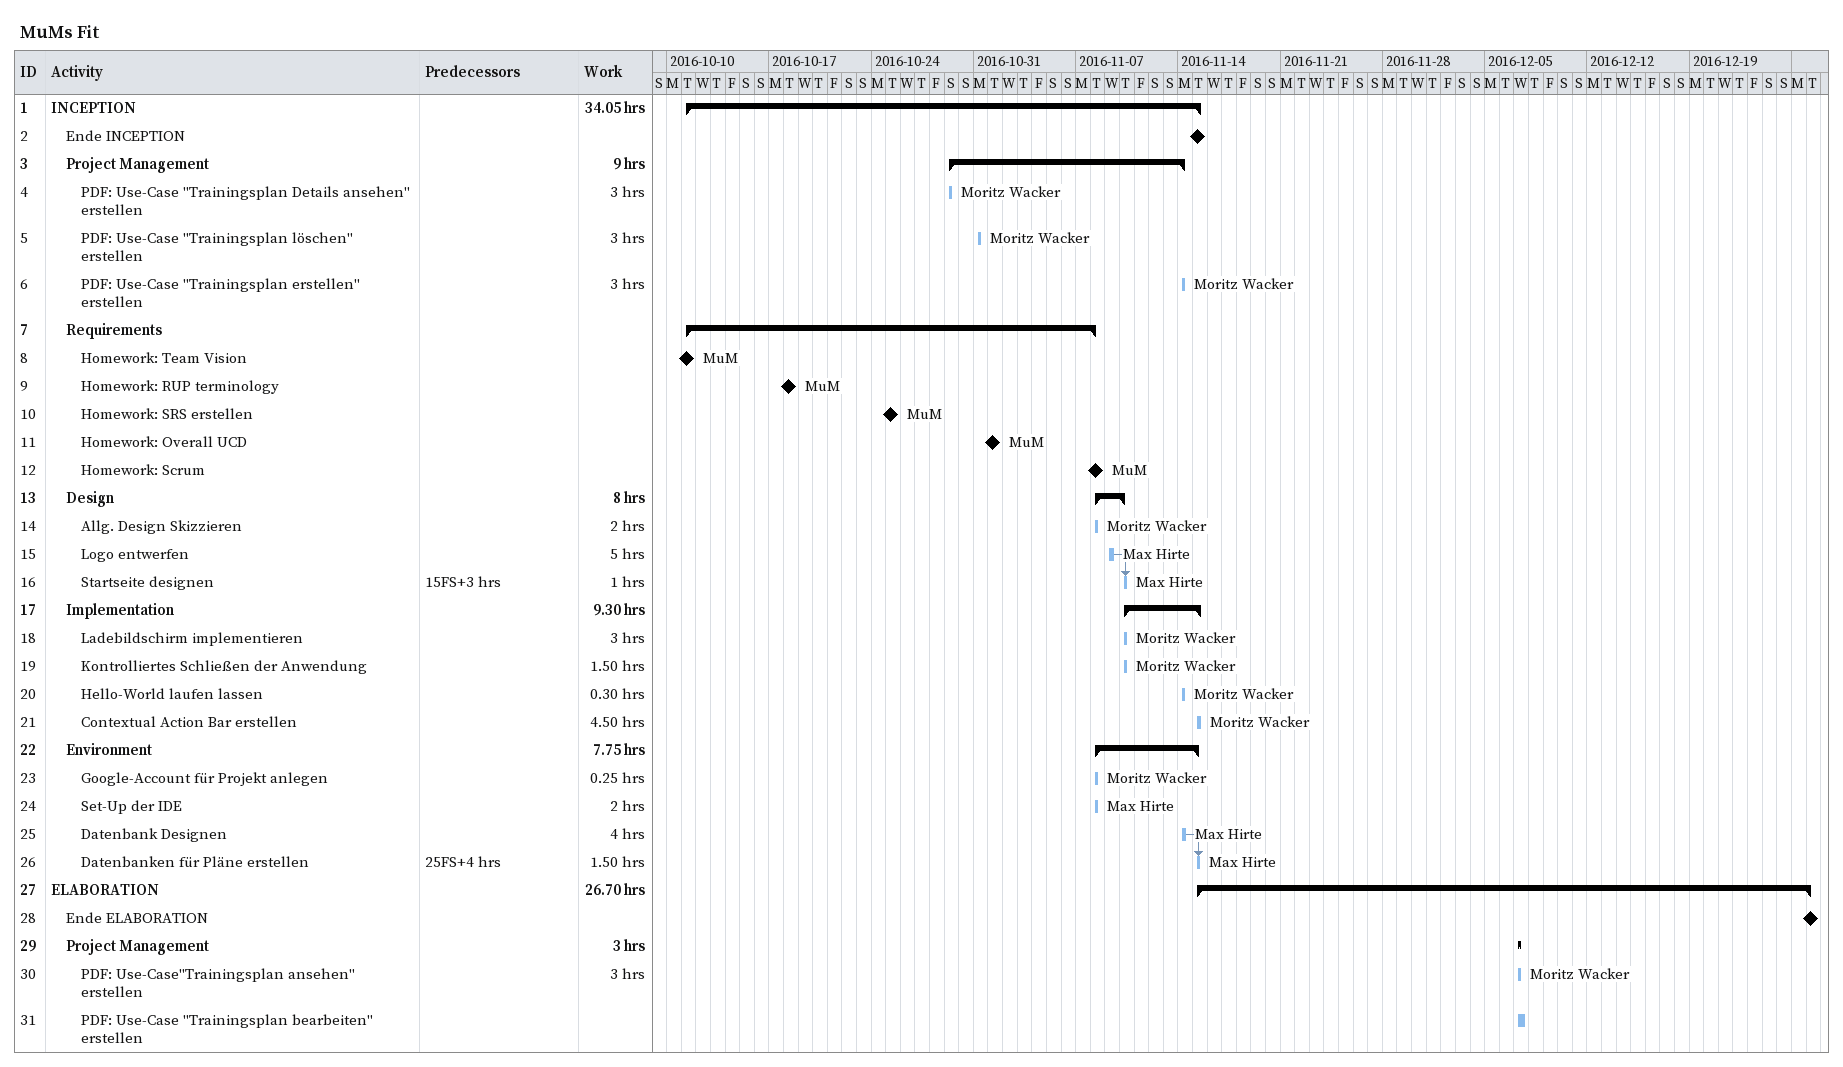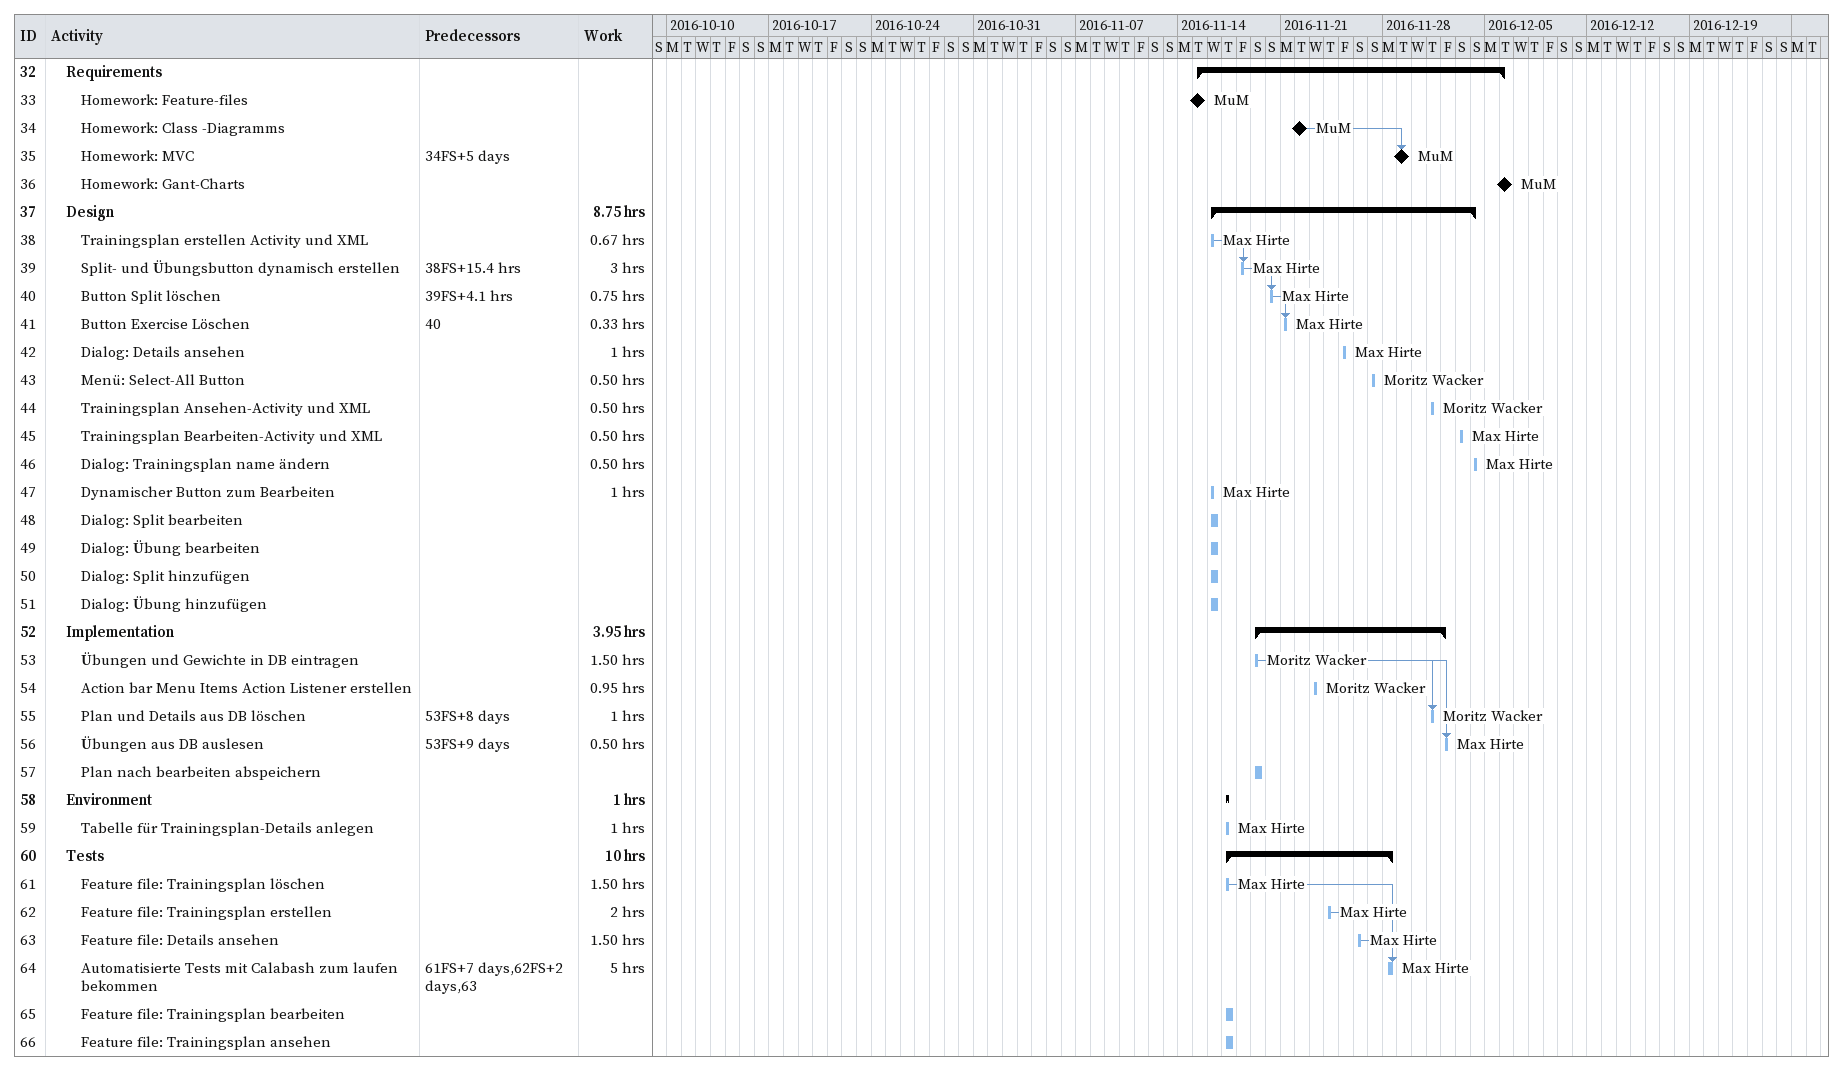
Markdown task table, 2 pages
MuMs Fit

| ID | Level | Task | Start | Finish | Predecessors | Resources | Work (h) |
|---|---|---|---|---|---|---|---|
| 1 | 1 | **INCEPTION** | 2016-10-11 | 2016-11-15 |  |  | 34.05 |
| 2 | 2 | Ende INCEPTION (milestone) | 2016-11-15 | 2016-11-15 |  |  |  |
| 3 | 2 | **Project Management** | 2016-10-29 | 2016-11-14 |  |  | 9 |
| 4 | 3 | PDF: Use-Case "Trainingsplan Details ansehen" erstellen | 2016-10-29 | 2016-10-29 |  | Moritz Wacker | 3 |
| 5 | 3 | PDF: Use-Case "Trainingsplan löschen" erstellen | 2016-10-31 | 2016-10-31 |  | Moritz Wacker | 3 |
| 6 | 3 | PDF: Use-Case "Trainingsplan erstellen" erstellen | 2016-11-14 | 2016-11-14 |  | Moritz Wacker | 3 |
| 7 | 2 | **Requirements** | 2016-10-11 | 2016-11-08 |  |  |  |
| 8 | 3 | Homework: Team Vision (milestone) | 2016-10-11 | 2016-10-11 |  | MuM |  |
| 9 | 3 | Homework: RUP terminology (milestone) | 2016-10-18 | 2016-10-18 |  | MuM |  |
| 10 | 3 | Homework: SRS erstellen (milestone) | 2016-10-25 | 2016-10-25 |  | MuM |  |
| 11 | 3 | Homework: Overall UCD (milestone) | 2016-11-01 | 2016-11-01 |  | MuM |  |
| 12 | 3 | Homework: Scrum (milestone) | 2016-11-08 | 2016-11-08 |  | MuM |  |
| 13 | 2 | **Design** | 2016-11-08 | 2016-11-10 |  |  | 8 |
| 14 | 3 | Allg. Design Skizzieren | 2016-11-08 | 2016-11-08 |  | Moritz Wacker | 2 |
| 15 | 3 | Logo entwerfen | 2016-11-09 | 2016-11-09 |  | Max Hirte | 5 |
| 16 | 3 | Startseite designen | 2016-11-10 | 2016-11-10 | 15FS+3h | Max Hirte | 1 |
| 17 | 2 | **Implementation** | 2016-11-10 | 2016-11-15 |  |  | 9.30 |
| 18 | 3 | Ladebildschirm implementieren | 2016-11-10 | 2016-11-10 |  | Moritz Wacker | 3 |
| 19 | 3 | Kontrolliertes Schließen der Anwendung | 2016-11-10 | 2016-11-10 |  | Moritz Wacker | 1.50 |
| 20 | 3 | Hello-World laufen lassen | 2016-11-14 | 2016-11-14 |  | Moritz Wacker | 0.30 |
| 21 | 3 | Contextual Action Bar erstellen | 2016-11-15 | 2016-11-15 |  | Moritz Wacker | 4.50 |
| 22 | 2 | **Environment** | 2016-11-08 | 2016-11-15 |  |  | 7.75 |
| 23 | 3 | Google-Account für Projekt anlegen | 2016-11-08 | 2016-11-08 |  | Moritz Wacker | 0.25 |
| 24 | 3 | Set-Up der IDE | 2016-11-08 | 2016-11-08 |  | Max Hirte | 2 |
| 25 | 3 | Datenbank Designen | 2016-11-14 | 2016-11-14 |  | Max Hirte | 4 |
| 26 | 3 | Datenbanken für Pläne erstellen | 2016-11-15 | 2016-11-15 | 25FS+4h | Max Hirte | 1.50 |
| 27 | 1 | **ELABORATION** | 2016-11-15 | 2016-12-27 |  |  | 26.70 |
| 28 | 2 | Ende ELABORATION (milestone) | 2016-12-27 | 2016-12-27 |  |  |  |
| 29 | 2 | **Project Management** | 2016-12-07 | 2016-12-07 |  |  | 3 |
| 30 | 3 | PDF: Use-Case"Trainingsplan ansehen" erstellen | 2016-12-07 | 2016-12-07 |  | Moritz Wacker | 3 |
| 31 | 3 | PDF: Use-Case "Trainingsplan bearbeiten" erstellen | 2016-12-07 | 2016-12-07 |  |  |  |
| 32 | 2 | **Requirements** | 2016-11-15 | 2016-12-06 |  |  |  |
| 33 | 3 | Homework: Feature-files (milestone) | 2016-11-15 | 2016-11-15 |  | MuM |  |
| 34 | 3 | Homework: Class -Diagramms (milestone) | 2016-11-22 | 2016-11-22 |  | MuM |  |
| 35 | 3 | Homework: MVC (milestone) | 2016-11-29 | 2016-11-29 | 34FS+5d | MuM |  |
| 36 | 3 | Homework: Gant-Charts (milestone) | 2016-12-06 | 2016-12-06 |  | MuM |  |
| 37 | 2 | **Design** | 2016-11-16 | 2016-12-04 |  |  | 8.75 |
| 38 | 3 | Trainingsplan erstellen Activity und XML | 2016-11-16 | 2016-11-16 |  | Max Hirte | 0.67 |
| 39 | 3 | Split- und Übungsbutton dynamisch erstellen | 2016-11-18 | 2016-11-18 | 38FS+15.4h | Max Hirte | 3 |
| 40 | 3 | Button Split löschen | 2016-11-20 | 2016-11-20 | 39FS+4.1h | Max Hirte | 0.75 |
| 41 | 3 | Button Exercise Löschen | 2016-11-21 | 2016-11-21 | 40 | Max Hirte | 0.33 |
| 42 | 3 | Dialog: Details ansehen | 2016-11-25 | 2016-11-25 |  | Max Hirte | 1 |
| 43 | 3 | Menü: Select-All Button | 2016-11-27 | 2016-11-27 |  | Moritz Wacker | 0.50 |
| 44 | 3 | Trainingsplan Ansehen-Activity und XML | 2016-12-01 | 2016-12-01 |  | Moritz Wacker | 0.50 |
| 45 | 3 | Trainingsplan Bearbeiten-Activity und XML | 2016-12-03 | 2016-12-03 |  | Max Hirte | 0.50 |
| 46 | 3 | Dialog: Trainingsplan name ändern | 2016-12-04 | 2016-12-04 |  | Max Hirte | 0.50 |
| 47 | 3 | Dynamischer Button zum Bearbeiten | 2016-11-16 | 2016-11-16 |  | Max Hirte | 1 |
| 48 | 3 | Dialog: Split bearbeiten | 2016-11-16 | 2016-11-16 |  |  |  |
| 49 | 3 | Dialog: Übung bearbeiten | 2016-11-16 | 2016-11-16 |  |  |  |
| 50 | 3 | Dialog: Split hinzufügen | 2016-11-16 | 2016-11-16 |  |  |  |
| 51 | 3 | Dialog: Übung hinzufügen | 2016-11-16 | 2016-11-16 |  |  |  |
| 52 | 2 | **Implementation** | 2016-11-19 | 2016-12-02 |  |  | 3.95 |
| 53 | 3 | Übungen und Gewichte in DB eintragen | 2016-11-19 | 2016-11-19 |  | Moritz Wacker | 1.50 |
| 54 | 3 | Action bar Menu Items Action Listener erstellen | 2016-11-23 | 2016-11-23 |  | Moritz Wacker | 0.95 |
| 55 | 3 | Plan und Details aus DB löschen | 2016-12-01 | 2016-12-01 | 53FS+8d | Moritz Wacker | 1 |
| 56 | 3 | Übungen aus DB auslesen | 2016-12-02 | 2016-12-02 | 53FS+9d | Max Hirte | 0.50 |
| 57 | 3 | Plan nach bearbeiten abspeichern | 2016-11-19 | 2016-11-19 |  |  |  |
| 58 | 2 | **Environment** | 2016-11-17 | 2016-11-17 |  |  | 1 |
| 59 | 3 | Tabelle für Trainingsplan-Details anlegen | 2016-11-17 | 2016-11-17 |  | Max Hirte | 1 |
| 60 | 2 | **Tests** | 2016-11-17 | 2016-11-28 |  |  | 10 |
| 61 | 3 | Feature file: Trainingsplan löschen | 2016-11-17 | 2016-11-17 |  | Max Hirte | 1.50 |
| 62 | 3 | Feature file: Trainingsplan erstellen | 2016-11-24 | 2016-11-24 |  | Max Hirte | 2 |
| 63 | 3 | Feature file: Details ansehen | 2016-11-26 | 2016-11-26 |  | Max Hirte | 1.50 |
| 64 | 3 | Automatisierte Tests mit Calabash zum laufen bekommen | 2016-11-28 | 2016-11-28 | 61FS+7d, 62FS+2d, 63 | Max Hirte | 5 |
| 65 | 3 | Feature file: Trainingsplan bearbeiten | 2016-11-17 | 2016-11-17 |  |  |  |
| 66 | 3 | Feature file: Trainingsplan ansehen | 2016-11-17 | 2016-11-17 |  |  |  |
